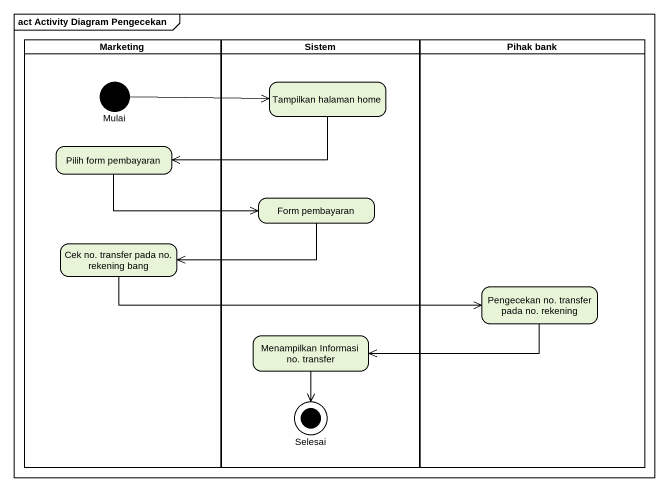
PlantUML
@startuml
mainframe act Activity Diagram Pengecekan
hide empty description
state Marketing <<partition>> {
  state Mulai <<start>>
  state "Pilih form pembayaran" as Pilih_form_pembayaran
  state "Cek no. transfer pada no. rekening bang" as Cek_no_transfer_pada_no
}
state Sistem <<partition>> {
  state "Tampilkan halaman home" as Tampilkan_halaman_home
  state "Form pembayaran" as Form_pembayaran
  state "Menampilkan Informasi no. transfer" as Menampilkan_Informasi_no
  state Selesai <<end>>
}
state "Pihak bank" as Pihak_bank <<partition>> {
  state "Pengecekan no. transfer pada no. rekening" as Pengecekan_no_transfer_pada
}
Mulai -right-> Tampilkan_halaman_home
Tampilkan_halaman_home -left-> Pilih_form_pembayaran
Pilih_form_pembayaran -right-> Form_pembayaran
Form_pembayaran -left-> Cek_no_transfer_pada_no
Cek_no_transfer_pada_no -right-> Pengecekan_no_transfer_pada
Pengecekan_no_transfer_pada -left-> Menampilkan_Informasi_no
Menampilkan_Informasi_no --> Selesai
@enduml
